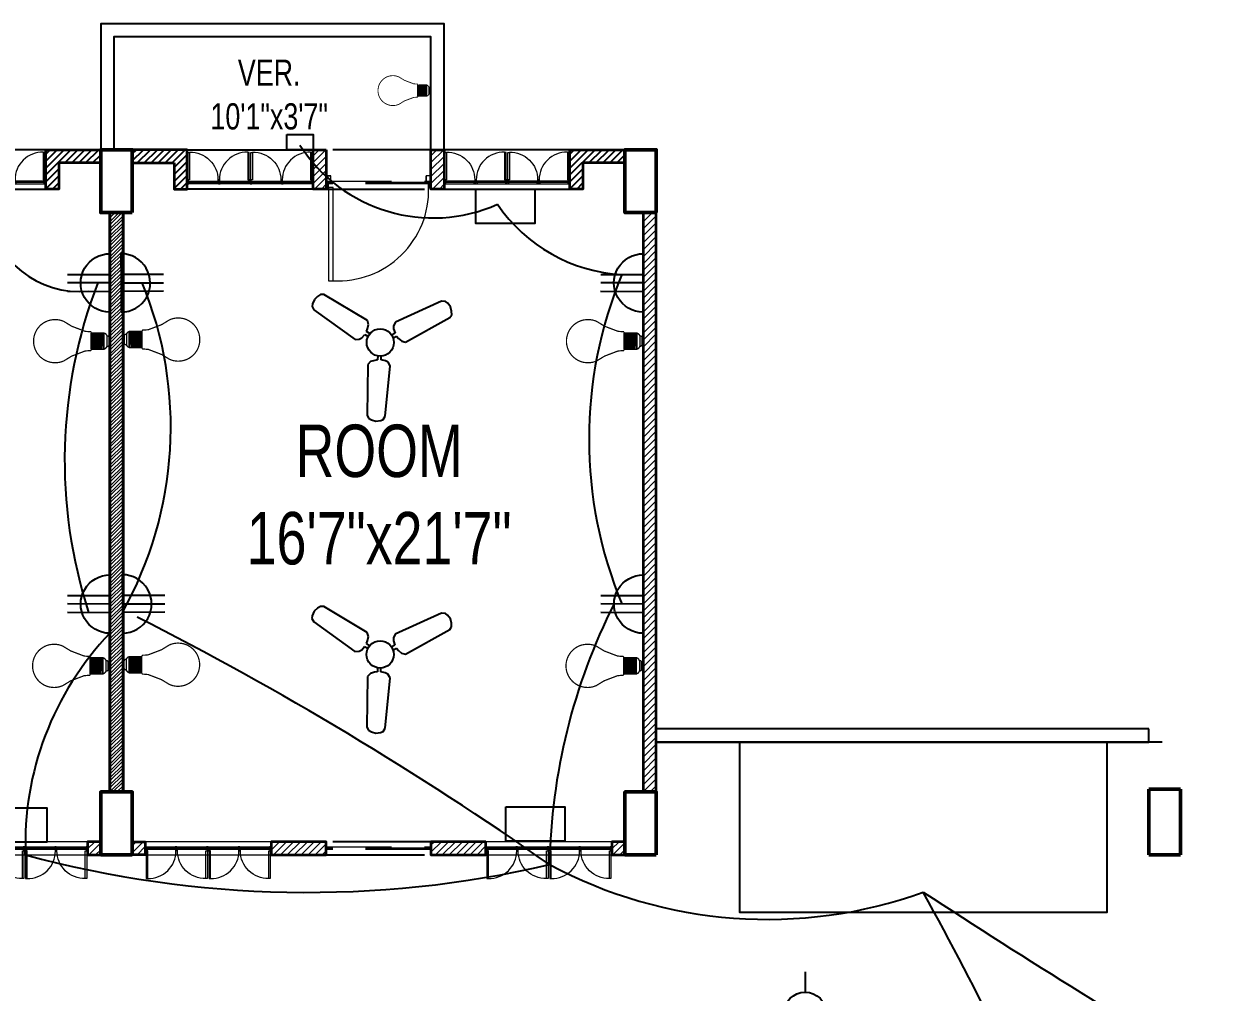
# Model space of a CAD drawing. Extents: x 288 to 4186, y -162 to 1891.
# Drawn here: x 2396.8 to 2852.1, y 494.4 to 863.8 of the extents above; entities that cross this region are included whole.
import ezdxf

# ---------------------------------------------------------------- set-up
doc = ezdxf.new("R2010")
doc.units = 0
doc.header["$LTSCALE"] = 10
doc.linetypes.add('DASHED2', pattern=[0.375, 0.25, -0.125])
for name, color, linetype, lineweight in [('A-TEXT', 7, 'Continuous', 5), ('ar-DOOR-WOOD', 44, 'Continuous', 0), ('column', 1, 'Continuous', 50), ('Main Wall', 250, 'Continuous', 13), ('WALL_SEC_', 170, 'Continuous', 25)]:
    doc.layers.add(name, color=color, linetype=linetype, lineweight=lineweight)
doc.layers.add('conduit', color=160, linetype='Continuous')
doc.layers.add('e conduit sdb to swicth', color=160, linetype='Continuous')
doc.layers.add('hatch brick', color=32, linetype='Continuous', lineweight=0, transparency=0.4)
doc.styles.add('SIMPLE', font='romantic.ttf')
pattern_1 = [(45, (0, 0), (-1.3258252147, 1.3258252147), [])]
pattern_2 = [(45, (-1495863.8946, -132418.2005), (-1.3258252147, 1.3258252147), [])]

# ---------------------------------------------------------------- blocks, each defined once
blk = doc.blocks.new('DOOR_45')
at = {"layer": 'ar-DOOR-WOOD'}
for p, q in [((-11008.75, 15426.44), (-11008.75, 15424.44)), ((-10968.75, 15426.44), (-11008.75, 15426.44)), ((-11008.75, 15424.44), (-10968.75, 15424.44)), ((-10968.75, 15427.44), (-10963.75, 15427.44)), ((-10968.75, 15427.44), (-10968.75, 15426.44)), ((-10968.75, 15424.44), (-10968.75, 15426.44)), ((-10968.75, 15426.44), (-10966.75, 15426.44)), ((-10966.75, 15426.44), (-10966.75, 15425.44)), ((-10966.75, 15425.44), (-10963.75, 15425.44)), ((-10963.75, 15427.44), (-10963.75, 15425.44)), ((-10968.75, 15382.44), (-10968.75, 15383.44)), ((-10968.75, 15383.44), (-10966.75, 15383.44)), ((-10966.75, 15384.44), (-10963.75, 15384.44)), ((-10966.75, 15383.44), (-10966.75, 15384.44)), ((-10963.75, 15382.44), (-10963.75, 15384.44)), ((-10968.75, 15382.44), (-10963.75, 15382.44))]:
    blk.add_line(p, q, dxfattribs=at)
for points in [[(-10968.75, 15426.44), (-11008.75, 15426.44), (-11008.75, 15424.44), (-10968.75, 15424.44)], [(-10963.75, 15427.44), (-10968.75, 15427.44), (-10968.75, 15426.44), (-10966.75, 15426.44), (-10966.75, 15425.44), (-10963.75, 15425.44)], [(-10968.75, 15383.44), (-10968.75, 15382.44), (-10963.75, 15382.44), (-10963.75, 15384.44), (-10966.75, 15384.44), (-10966.75, 15383.44)]]:
    blk.add_lwpolyline(points, close=True, dxfattribs=at)
blk.add_arc((-10969.89, 15422.35), 38.92, 176.9083, 271.677, dxfattribs=at)
blk = doc.blocks.new('DOOR_40')
at = {"layer": 'ar-DOOR-WOOD'}
for p, q in [((-11029.1, 15421.4), (-11064.1, 15421.4)), ((-11064.1, 15421.4), (-11064.1, 15419.4)), ((-11029.1, 15422.4), (-11024.1, 15422.4)), ((-11029.1, 15422.4), (-11029.1, 15421.4)), ((-11029.1, 15419.4), (-11029.1, 15421.4)), ((-11029.1, 15421.4), (-11027.1, 15421.4)), ((-11027.1, 15421.4), (-11027.1, 15420.4)), ((-11024.1, 15422.4), (-11024.1, 15420.4)), ((-11064.1, 15419.4), (-11029.1, 15419.4)), ((-11027.1, 15420.4), (-11024.1, 15420.4)), ((-11029.1, 15383.4), (-11027.1, 15383.4)), ((-11029.1, 15382.4), (-11029.1, 15383.4)), ((-11029.1, 15382.4), (-11024.1, 15382.4)), ((-11027.1, 15383.4), (-11027.1, 15384.4)), ((-11027.1, 15384.4), (-11024.1, 15384.4)), ((-11024.1, 15382.4), (-11024.1, 15384.4))]:
    blk.add_line(p, q, dxfattribs=at)
blk.add_arc((-11029.4, 15418.2), 34.8, 178.03, 270.3561, dxfattribs=at)
blk = doc.blocks.new('room 1')
h = blk.add_hatch()
h.set_pattern_fill('ANSI31', color=256, scale=15)
h.set_pattern_definition(pattern_1)
h.paths.add_polyline_path([(1498318.01, 133229.01), (1498318.01, 133219.01), (1498323.01, 133219.01), (1498323.01, 133234.01), (1498302.01, 133234.01), (1498302.01, 133229.01), (1498302.01, 133229.01)])
h = blk.add_hatch()
h.set_pattern_fill('ANSI31', color=256, scale=15)
h.set_pattern_definition(pattern_1)
h.paths.add_polyline_path([(1498474.01, 133229.01), (1498474.01, 133219.01), (1498469.01, 133219.01), (1498469.01, 133234.01), (1498490.01, 133234.01), (1498490.01, 133229.01), (1498490.01, 133229.01)])
at = {"layer": 'hatch brick'}
h = blk.add_hatch(dxfattribs=at)
h.set_pattern_fill('ANSI31', color=256, scale=15)
h.set_pattern_definition([(45, (69, 2), (-1.3258252147, 1.3258252147), [])])
h.paths.add_polyline_path([(1498376.01, 133234.01), (1498376.01, 133219.01), (1498376.01, 133219.01), (1498371.01, 133219.01), (1498371.01, 133234.01)])
h = blk.add_hatch(dxfattribs=at)
h.set_pattern_fill('ANSI31', color=256, scale=15)
h.set_pattern_definition([(45, (114, 2), (-1.3258252147, 1.3258252147), [])])
h.paths.add_polyline_path([(1498421.01, 133234.01), (1498421.01, 133219.01), (1498421.01, 133219.01), (1498416.01, 133219.01), (1498416.01, 133234.01)])
h = blk.add_hatch(dxfattribs=at)
h.set_pattern_fill('ANSI31', color=256, scale=15)
h.set_pattern_definition(pattern_1)
h.paths.add_polyline_path([(1498298.51, 132989.01), (1498293.51, 132989.01), (1498293.51, 133210.01), (1498298.51, 133210.01)])
h = blk.add_hatch(dxfattribs=at)
h.set_pattern_fill('ANSI31', color=256, scale=15)
h.set_pattern_definition(pattern_1)
h.paths.add_polyline_path([(1498493.51, 132989.01), (1498498.51, 132989.01), (1498498.51, 133210.01), (1498493.51, 133210.01)])
h = blk.add_hatch(dxfattribs=at)
h.set_pattern_fill('ANSI31', color=256, scale=15)
h.set_pattern_definition([(45, (-14.5, 0), (-1.3258252147, 1.3258252147), [])])
h.paths.add_polyline_path([(1498302.01, 132970.01), (1498307.01, 132970.01), (1498307.01, 132965.01), (1498302.01, 132965.01)])
h = blk.add_hatch(dxfattribs=at)
h.set_pattern_fill('ANSI31', color=256, scale=15)
h.set_pattern_definition([(45, (-5, -252), (-1.3258252147, 1.3258252147), [])])
h.paths.add_polyline_path([(1498376.01, 132970.01), (1498355.01, 132970.01), (1498355.01, 132965.01), (1498376.01, 132965.01)])
h = blk.add_hatch(dxfattribs=at)
h.set_pattern_fill('ANSI31', color=256, scale=15)
h.set_pattern_definition([(45, (1.2113, 4e-09), (-1.3258252147, 1.3258252147), [])])
h.paths.add_polyline_path([(1498437.01, 132970.01), (1498416.01, 132970.01), (1498416.01, 132965.01), (1498437.01, 132965.01)])
h = blk.add_hatch(dxfattribs=at)
h.set_pattern_fill('ANSI31', color=256, scale=15)
h.set_pattern_definition(pattern_1)
h.paths.add_polyline_path([(1498490.01, 132970.01), (1498485.01, 132970.01), (1498485.01, 132965.01), (1498490.01, 132965.01)])
for points in [[(1498323.01, 133234.01), (1498371.01, 133234.01), (1498371.01, 133219.01), (1498323.01, 133219.01)], [(1498469.01, 133234.01), (1498421.01, 133234.01), (1498421.01, 133219.01), (1498469.01, 133219.01)]]:
    blk.add_lwpolyline(points, close=True)
at = {"linetype": 'DASHED2', "ltscale": 15}
for points in [[(1498376.01, 133219.01), (1498416.01, 133219.01), (1498416.01, 133234.01), (1498376.01, 133234.01)], [(1498376.01, 132965.01), (1498416.01, 132965.01), (1498416.01, 132970.01), (1498376.01, 132970.01)]]:
    blk.add_lwpolyline(points, close=True, dxfattribs=at)
at = {"layer": 'Main Wall', "color": 1, "lineweight": 50}
for points in [[(1498302.01, 133210.01), (1498290.01, 133210.01), (1498290.01, 133234.01), (1498302.01, 133234.01), (1498302.01, 133210.01)], [(1498502.01, 133210.01), (1498490.01, 133210.01), (1498490.01, 133234.01), (1498502.01, 133234.01), (1498502.01, 133210.01)], [(1498302.01, 132965.01), (1498290.01, 132965.01), (1498290.01, 132989.01), (1498302.01, 132989.01), (1498302.01, 132965.01)], [(1498502.01, 132965.01), (1498490.01, 132965.01), (1498490.01, 132989.01), (1498502.01, 132989.01), (1498502.01, 132965.01)]]:
    blk.add_lwpolyline(points, dxfattribs=at)
at = {"layer": 'Main Wall', "lineweight": 35}
for points in [[(1498318.01, 133229.01), (1498318.01, 133219.01), (1498323.01, 133219.01), (1498323.01, 133234.01), (1498302.01, 133234.01), (1498302.01, 133229.01), (1498302.01, 133229.01), (1498302.01, 133229.01), (1498318.01, 133229.01)], [(1498474.01, 133229.01), (1498474.01, 133219.01), (1498469.01, 133219.01), (1498469.01, 133234.01), (1498490.01, 133234.01), (1498490.01, 133229.01), (1498490.01, 133229.01), (1498490.01, 133229.01), (1498474.01, 133229.01)], [(1498376.01, 132970.01), (1498376.01, 132970.01), (1498355.01, 132970.01), (1498355.01, 132965.01), (1498376.01, 132965.01), (1498376.01, 132970.01)]]:
    blk.add_lwpolyline(points, dxfattribs=at)
for points in [[(1498376.01, 133234.01), (1498376.01, 133219.01), (1498376.01, 133219.01), (1498376.01, 133219.01), (1498371.01, 133219.01), (1498371.01, 133234.01)], [(1498421.01, 133234.01), (1498421.01, 133219.01), (1498421.01, 133219.01), (1498421.01, 133219.01), (1498416.01, 133219.01), (1498416.01, 133234.01)], [(1498298.51, 132989.01), (1498293.51, 132989.01), (1498293.51, 133210.01), (1498298.51, 133210.01)], [(1498493.51, 132989.01), (1498498.51, 132989.01), (1498498.51, 133210.01), (1498493.51, 133210.01)], [(1498302.01, 132970.01), (1498307.01, 132970.01), (1498307.01, 132965.01), (1498302.01, 132965.01)], [(1498437.01, 132970.01), (1498416.01, 132970.01), (1498416.01, 132965.01), (1498437.01, 132965.01)], [(1498490.01, 132970.01), (1498485.01, 132970.01), (1498485.01, 132965.01), (1498490.01, 132965.01)]]:
    blk.add_lwpolyline(points, close=True, dxfattribs=at)
at = {"layer": 'Main Wall', "color": 150}
for points in [[(1498371.01, 133221.01), (1498323.61, 133221.01), (1498323.61, 133222.01), (1498371.01, 133222.01)], [(1498371.01, 133221.01), (1498323.61, 133221.01), (1498323.61, 133221.51), (1498371.01, 133221.51)], [(1498421.01, 133221.01), (1498468.41, 133221.01), (1498468.41, 133222.01), (1498421.01, 133222.01)], [(1498421.01, 133221.01), (1498468.41, 133221.01), (1498468.41, 133221.51), (1498421.01, 133221.51)], [(1498307.01, 132968.01), (1498354.41, 132968.01), (1498354.41, 132967.01), (1498307.01, 132967.01)], [(1498307.01, 132968.01), (1498354.41, 132968.01), (1498354.41, 132967.51), (1498307.01, 132967.51)], [(1498437.61, 132968.01), (1498484.41, 132968.01), (1498484.41, 132967.01), (1498437.61, 132967.01)], [(1498437.61, 132968.01), (1498484.41, 132968.01), (1498484.41, 132967.51), (1498437.61, 132967.51)]]:
    blk.add_lwpolyline(points, close=True, dxfattribs=at)
at = {"layer": 'Main Wall', "color": 150, "linetype": 'DASHED2', "ltscale": 10}
for points in [[(1498376.01, 133222.01), (1498416.01, 133222.01), (1498416.01, 133221.01), (1498376.01, 133221.01)], [(1498376.01, 133222.01), (1498416.01, 133222.01), (1498416.01, 133221.51), (1498376.01, 133221.51)], [(1498376.01, 132968.01), (1498416.01, 132968.01), (1498416.01, 132967.01), (1498376.01, 132967.01)], [(1498376.01, 132968.01), (1498416.01, 132968.01), (1498416.01, 132967.51), (1498376.01, 132967.51)]]:
    blk.add_lwpolyline(points, close=True, dxfattribs=at)
at = {"layer": 'Main Wall'}
for points in [[(1498307.01, 132965.01), (1498355.01, 132965.01), (1498355.01, 132970.01), (1498307.01, 132970.01)], [(1498437.01, 132965.01), (1498485.01, 132965.01), (1498485.01, 132970.01), (1498437.01, 132970.01)]]:
    blk.add_lwpolyline(points, close=True, dxfattribs=at)
at = {"layer": 'Main Wall', "extrusion": (0, 0, -1)}
for name, p, xscale, yscale, zscale, rotation in [('DOOR_40', (-1502949.75, 129913.77), 0.2999999999999545, 0.2999999999999545, -0.2999999999999545, 270), ('DOOR_40', (-1502973.75, 129913.77), 0.2999999999999545, 0.2999999999999545, -0.2999999999999545, 270), ('DOOR_40', (-1493818.28, 129913.77), -0.2999999999999545, 0.2999999999999545, -0.2999999999999545, 90), ('DOOR_40', (-1493842.28, 129913.77), -0.2999999999999545, 0.2999999999999545, -0.2999999999999545, 90), ('DOOR_45', (-1512089.3, 142969.57), -0.8888888888889142, 0.8888888888889142, -0.8888888888889142, 270), ('DOOR_45', (-1512089.3, 123219.46), 0.8888888888889142, 0.8888888888889142, -0.8888888888889142, 270), ('DOOR_40', (-1493704.28, 136275.25), 0.2999999999999545, 0.2999999999999545, -0.2999999999999545, 90), ('DOOR_40', (-1493728.28, 136275.25), 0.2999999999999545, 0.2999999999999545, -0.2999999999999545, 90), ('DOOR_40', (-1493834.28, 136275.25), 0.2999999999999545, 0.2999999999999545, -0.2999999999999545, 90), ('DOOR_40', (-1493858.28, 136275.25), 0.2999999999999545, 0.2999999999999545, -0.2999999999999545, 90)]:
    blk.add_blockref(name, p, dxfattribs=dict(at, xscale=xscale, yscale=yscale, zscale=zscale, rotation=rotation))
at = {"layer": 'Main Wall'}
for p, xscale, yscale, zscale, rotation in [((1493720.28, 129913.77), 0.2999999999999545, 0.2999999999999545, 0.2999999999999545, 270), ((1493744.28, 129913.77), 0.2999999999999545, 0.2999999999999545, 0.2999999999999545, 270), ((1503047.75, 129913.77), -0.2999999999999545, 0.2999999999999545, 0.2999999999999546, 90), ((1503071.75, 129913.77), -0.2999999999999545, 0.2999999999999545, 0.2999999999999546, 90), ((1502933.75, 136275.25), 0.2999999999999546, 0.2999999999999546, 0.2999999999999546, 90), ((1502957.75, 136275.25), 0.2999999999999546, 0.2999999999999546, 0.2999999999999546, 90), ((1503063.75, 136275.25), 0.2999999999999546, 0.2999999999999546, 0.2999999999999546, 90), ((1503087.75, 136275.25), 0.2999999999999546, 0.2999999999999546, 0.2999999999999546, 90)]:
    blk.add_blockref('DOOR_40', p, dxfattribs=dict(at, xscale=xscale, yscale=yscale, zscale=zscale, rotation=rotation))
blk = doc.blocks.new('LED')
for p, q in [((-11.6, -7.7), (11.7, -7.7)), ((-11.6, -11), (11.7, -9.6)), ((-11.6, -13.3), (11.7, -11.8)), ((-11.5, -15.5), (11.8, -14.1)), ((-11.3, -17.8), (11.9, -16.3)), ((-12.1, -25.6), (11.9, -25.6)), ((-11.2, -20), (12.1, -18.6)), ((-11.2, -22.2), (12.1, -20.8)), ((-11.2, -24.5), (12.1, -23.1))]:
    blk.add_line(p, q)
at = {"lineweight": 9}
blk.add_line((7.8, -3.1), (-7.8, -3.1), dxfattribs=at)
for points, const_width in [([(5.3, 0), (5.4, 0), (5.7, 0), (6.1, -0.1), (6.6, -0.3), (7, -0.6), (7.2, -0.9), (7.4, -1.2), (7.5, -1.5), (7.7, -2), (7.7, -2.5), (7.8, -3.1), (7.7, -2.5), (7.7, -2), (7.5, -1.5), (7.4, -1.2), (7.2, -0.9), (7, -0.6), (6.6, -0.3), (6.1, -0.1), (5.7, 0), (5.4, 0), (5.3, 0), (-5.3, 0), (-5.4, 0), (-5.5, 0), (-5.8, 0), (-6.1, -0.1), (-6.4, -0.2), (-6.7, -0.5), (-7, -0.7), (-7.3, -1.1), (-7.6, -1.7), (-7.7, -2.3), (-7.8, -3.1), (-7.8, -3.1), (-7.9, -3.2), (-8.1, -3.2), (-8.3, -3.3), (-8.9, -3.6), (-9.6, -4.1), (-10.3, -4.7), (-11, -5.4), (-11.2, -5.9), (-11.4, -6.4), (-11.6, -7), (-11.6, -7.7), (-12.2, -7.7), (-12.1, -26)], 2), ([(-5.3, 0), (-5.4, 0), (-5.5, 0), (-5.8, 0), (-6.1, -0.1), (-6.4, -0.2), (-6.7, -0.5), (-7, -0.7), (-7.3, -1.1), (-7.6, -1.7), (-7.7, -2.3), (-7.8, -3.1)], 1), ([(11.9, -26.1), (11.9, -7.7), (11.7, -7.7), (11.6, -7), (11.4, -6.4), (11.2, -5.9), (11, -5.4), (10.3, -4.7), (9.6, -4.1), (8.9, -3.6), (8.3, -3.3), (7.9, -3.2), (7.8, -3.1), (7.8, -3.1)], 2), ([(-0.1, -111.1), (-0.2, -111.1), (-1, -111.1), (-1.8, -111.1), (-2.6, -111.1), (-3.4, -111), (-4.2, -110.9), (-5, -110.8), (-5.8, -110.6), (-6.6, -110.5), (-7.4, -110.3), (-8.1, -110.1), (-8.9, -109.9), (-9.6, -109.7), (-10.4, -109.5), (-11.1, -109.2), (-11.8, -108.9), (-12.5, -108.7), (-13.2, -108.3), (-13.9, -108), (-14.6, -107.7), (-15.3, -107.3), (-16, -106.9), (-16.6, -106.6), (-17.3, -106.2), (-17.9, -105.7), (-18.5, -105.3), (-19.2, -104.8), (-19.8, -104.4), (-20.4, -103.9), (-20.9, -103.4), (-21.5, -102.9), (-22.1, -102.4), (-22.6, -101.9), (-23.1, -101.3), (-23.7, -100.8), (-24.2, -100.2), (-24.6, -99.6), (-25.1, -99), (-25.6, -98.4), (-26, -97.8), (-26.5, -97.2), (-26.9, -96.5), (-27.3, -95.9), (-27.7, -95.2), (-28.1, -94.6), (-28.4, -93.9), (-28.8, -93.2), (-29.1, -92.5), (-29.4, -91.8), (-29.7, -91.1), (-30, -90.4), (-30.2, -89.6), (-30.5, -88.9), (-30.7, -88.1), (-30.9, -87.4), (-31.1, -86.6), (-31.2, -85.9), (-31.4, -85.1), (-31.5, -84.3), (-31.6, -83.5), (-31.7, -82.7), (-31.8, -81.9), (-31.8, -81.1), (-31.9, -80.3), (-31.9, -79.5), (-31.9, -78.2), (-31.8, -77), (-31.7, -75.8), (-31.5, -74.6), (-31.3, -73.4), (-31.1, -72.2), (-30.8, -71.1), (-30.4, -69.9), (-30, -68.8), (-29.6, -67.7), (-29.2, -66.6), (-22.1, -55), (-14.6, -35.3), (-14.1, -29.7), (-14.1, -27.1), (-12.1, -25.6)], 1.8), ([(-0.1, -111.1), (0, -111.1), (0.8, -111.1), (1.6, -111.1), (2.5, -111.1), (3.3, -111), (4, -110.9), (4.8, -110.8), (5.6, -110.6), (6.4, -110.5), (7.2, -110.3), (7.9, -110.1), (8.7, -109.9), (9.4, -109.7), (10.2, -109.5), (10.9, -109.2), (11.6, -108.9), (12.3, -108.7), (13, -108.3), (13.7, -108), (14.4, -107.7), (15.1, -107.3), (15.8, -106.9), (16.4, -106.6), (17.1, -106.2), (17.7, -105.7), (18.3, -105.3), (19, -104.8), (19.6, -104.4), (20.2, -103.9), (20.7, -103.4), (21.3, -102.9), (21.9, -102.4), (22.4, -101.9), (22.9, -101.3), (23.5, -100.8), (24, -100.2), (24.5, -99.6), (24.9, -99), (25.4, -98.4), (25.8, -97.8), (26.3, -97.2), (26.7, -96.5), (27.1, -95.9), (27.5, -95.2), (27.9, -94.6), (28.2, -93.9), (28.6, -93.2), (28.9, -92.5), (29.2, -91.8), (29.5, -91.1), (29.8, -90.4), (30, -89.6), (30.3, -88.9), (30.5, -88.1), (30.7, -87.4), (30.9, -86.6), (31, -85.9), (31.2, -85.1), (31.3, -84.3), (31.4, -83.5), (31.5, -82.7), (31.6, -81.9), (31.6, -81.1), (31.7, -80.3), (31.7, -79.5), (31.7, -78.2), (31.6, -77), (31.5, -75.8), (31.3, -74.6), (31.1, -73.4), (30.9, -72.2), (30.6, -71.1), (30.2, -69.9), (29.9, -68.8), (29.4, -67.7), (29, -66.6), (21.9, -55), (14.4, -35.3), (13.9, -29.7), (13.9, -27.1), (11.9, -25.6)], 1.8)]:
    blk.add_lwpolyline(points, dxfattribs=dict(const_width=const_width))
at = {"color": 7, "lineweight": 20}
blk.add_open_spline([(-9.8, -25.6), (-9.8, -25.6), (9.4, -25.6), (9.4, -25.6)], degree=3, dxfattribs=at)
blk = doc.blocks.new('6')
at = {"color": 7}
for p, q in [((3268.2, -2243.2), (3260.1, -2275.1)), ((3260.1, -2275.1), (3351.4, -2686.9)), ((3285.1, -2227.8), (3268.2, -2243.2)), ((3322, -2211.4), (3285.1, -2227.8)), ((3358.8, -2210.9), (3322, -2211.4)), ((3387.4, -2214.9), (3358.8, -2210.9)), ((3407.5, -2235.6), (3387.4, -2214.9)), ((3532.6, -2638.3), (3407.5, -2235.6)), ((3489.2, -2689.8), (3518.4, -2668.9)), ((3518.4, -2668.9), (3532.6, -2638.3)), ((3351.4, -2686.9), (3378.5, -2709.3)), ((3378.5, -2709.3), (3403, -2714.4)), ((3403, -2714.4), (3440.1, -2709.5)), ((3440.1, -2709.5), (3449.6, -2742.4)), ((3467.6, -2701.4), (3489.2, -2689.8)), ((3476.7, -2735.2), (3467.6, -2701.4)), ((3634.6, -2869.5), (3601.3, -2861.3)), ((3649, -2834.9), (3634.6, -2869.5)), ((3665.6, -2816.2), (3649, -2834.9)), ((3698.5, -2804), (3665.6, -2816.2)), ((4100.8, -2930.8), (3698.5, -2804)), ((3290.9, -2913.4), (3004.7, -3223.2)), ((3324.5, -2910.5), (3290.9, -2913.4)), ((3357.2, -2925.3), (3324.5, -2910.5)), ((3378, -2938.2), (3357.2, -2925.3)), ((3402.8, -2913.4), (3378, -2938.2)), ((3398.8, -2958), (3422.6, -2933.2)), ((3421.6, -2987.7), (3398.8, -2958)), ((3594.1, -2888.3), (3627.9, -2897.4)), ((3627.9, -2897.4), (3627.1, -2921.8)), ((3627.1, -2921.8), (3630.6, -2957.5)), ((3630.6, -2957.5), (3650, -2985.2)), ((4124.4, -2953.8), (4100.8, -2930.8)), ((4129.3, -2976.1), (4124.4, -2953.8)), ((4125, -3016.3), (4129.3, -2976.1)), ((3112.6, -3331), (3423.5, -3046)), ((3429.5, -3011.4), (3421.6, -2987.7)), ((3423.5, -3046), (3429.5, -3011.4)), ((3650, -2985.2), (4061.4, -3078.2)), ((4061.4, -3078.2), (4089.3, -3071.2)), ((4089.3, -3071.2), (4107, -3048.4)), ((4107, -3048.4), (4125, -3016.3)), ((3004.7, -3223.2), (2996.8, -3250.9)), ((2996.8, -3250.9), (3007.7, -3277.6)), ((3007.7, -3277.6), (3026.5, -3309.3)), ((3026.5, -3309.3), (3059.1, -3333)), ((3059.1, -3333), (3080.9, -3339.9)), ((3080.9, -3339.9), (3112.6, -3331))]:
    blk.add_line(p, q, dxfattribs=at)
blk.add_circle((3491.2, -2845.6), 113.2, dxfattribs=at)
blk = doc.blocks.new('3 pin')
at = {"layer": 'WALL_SEC_', "color": 3, "lineweight": 25}
for p, q in [((10035.5, 6358.5), (10035.5, 6351.5)), ((10045.69, 6353.52), (10035.5, 6353.52)), ((10035.5, 6351.5), (10035.5, 6344.5)), ((10035.5, 6351.5), (10045.69, 6351.5)), ((10045.69, 6349.48), (10035.5, 6349.48))]:
    blk.add_line(p, q, dxfattribs=at)
blk.add_arc((10035.5, 6351.5), 7, 270, 90, dxfattribs=at)

msp = doc.modelspace()

# ---------------------------------------------------------------- hatches: boundary and pattern name
h = msp.add_hatch()
h.set_pattern_fill('ANSI31', color=256, scale=15)
h.set_pattern_definition(pattern_2)
h.paths.add_polyline_path([(2454.119, 810.813), (2454.119, 800.813), (2459.119, 800.813), (2459.119, 815.813), (2438.119, 815.813), (2438.119, 810.813), (2438.119, 810.813)])
h = msp.add_hatch()
h.set_pattern_fill('ANSI31', color=256, scale=15)
h.set_pattern_definition(pattern_2)
h.paths.add_polyline_path([(2610.119, 810.813), (2610.119, 800.813), (2605.119, 800.813), (2605.119, 815.813), (2626.119, 815.813), (2626.119, 810.813), (2626.119, 810.813)])
at = {"layer": 'hatch brick'}
h = msp.add_hatch(dxfattribs=at)
h.set_pattern_fill('ANSI31', color=256, scale=15)
h.set_pattern_definition([(45, (-1495794.8946, -132416.2005), (-1.3258252147, 1.3258252147), [])])
h.paths.add_polyline_path([(2512.119, 815.813), (2512.119, 800.813), (2512.119, 800.813), (2507.119, 800.813), (2507.119, 815.813)])
h = msp.add_hatch(dxfattribs=at)
h.set_pattern_fill('ANSI31', color=256, scale=15)
h.set_pattern_definition([(45, (-1495749.8946, -132416.2005), (-1.3258252147, 1.3258252147), [])])
h.paths.add_polyline_path([(2557.119, 815.813), (2557.119, 800.813), (2557.119, 800.813), (2552.119, 800.813), (2552.119, 815.813)])
h = msp.add_hatch(dxfattribs=at)
h.set_pattern_fill('ANSI31', color=256, scale=15)
h.set_pattern_definition(pattern_2)
h.paths.add_polyline_path([(2434.619, 570.813), (2429.619, 570.813), (2429.619, 791.813), (2434.619, 791.813)])
h = msp.add_hatch(dxfattribs=at)
h.set_pattern_fill('ANSI31', color=256, scale=15)
h.set_pattern_definition([(45, (-1495860.3946, -132418.2005), (-1.3258252147, 1.3258252147), [])])
h.paths.add_polyline_path([(2633.119, 570.813), (2638.119, 570.813), (2638.119, 791.813), (2633.119, 791.813)])
h = msp.add_hatch(dxfattribs=at)
h.set_pattern_fill('ANSI31', color=256, scale=15)
h.set_pattern_definition([(45, (-1495878.3946, -132418.2005), (-1.3258252147, 1.3258252147), [])])
h.paths.add_polyline_path([(2438.119, 551.813), (2443.119, 551.813), (2443.119, 546.813), (2438.119, 546.813)])
h = msp.add_hatch(dxfattribs=at)
h.set_pattern_fill('ANSI31', color=256, scale=15)
h.set_pattern_definition([(45, (-1495868.8946, -132670.2005), (-1.3258252147, 1.3258252147), [])])
h.paths.add_polyline_path([(2512.119, 551.813), (2491.119, 551.813), (2491.119, 546.813), (2512.119, 546.813)])
h = msp.add_hatch(dxfattribs=at)
h.set_pattern_fill('ANSI31', color=256, scale=15)
h.set_pattern_definition([(45, (-1495862.6833, -132418.2005), (-1.3258252147, 1.3258252147), [])])
h.paths.add_polyline_path([(2573.119, 551.813), (2552.119, 551.813), (2552.119, 546.813), (2573.119, 546.813)])
h = msp.add_hatch(dxfattribs=at)
h.set_pattern_fill('ANSI31', color=256, scale=15)
h.set_pattern_definition(pattern_2)
h.paths.add_polyline_path([(2626.119, 551.813), (2621.119, 551.813), (2621.119, 546.813), (2626.119, 546.813)])

# ---------------------------------------------------------------- linework, layer by layer
for p, q in [((2826.119, 594.813), (2638.119, 594.813)), ((2831.119, 589.813), (2638.119, 589.813))]:
    msp.add_line(p, q)
at = {"color": 30, "true_color": 0xf8991e}
msp.add_line((2694.899, 502.1), (2694.899, 494.412), dxfattribs=at)
for points in [[(2557.119, 815.813), (2557.119, 863.813), (2426.119, 863.813), (2426.119, 815.813)], [(2552.119, 815.813), (2552.119, 858.813), (2431.119, 858.813), (2431.119, 815.813)]]:
    msp.add_lwpolyline(points)
at = {"color": 116, "true_color": 0x136734}
for points in [[(2497.16, 821.558), (2507.119, 821.558), (2507.119, 815.813), (2497.16, 815.813)], [(2569.229, 800.786), (2591.736, 800.786), (2591.736, 787.703), (2569.229, 787.703)], [(2382.991, 564.769), (2405.498, 564.769), (2405.498, 551.685), (2382.991, 551.685)], [(2580.69, 565.045), (2603.197, 565.045), (2603.197, 551.962), (2580.69, 551.962)]]:
    msp.add_lwpolyline(points, close=True, dxfattribs=at)
for points in [[(2459.119, 815.813), (2507.119, 815.813), (2507.119, 800.813), (2459.119, 800.813)], [(2605.119, 815.813), (2557.119, 815.813), (2557.119, 800.813), (2605.119, 800.813)], [(2826.119, 594.813), (2638.119, 594.813), (2638.119, 589.813), (2826.119, 589.813)]]:
    msp.add_lwpolyline(points, close=True)
at = {"linetype": 'DASHED2', "ltscale": 15}
for points in [[(2512.119, 800.813), (2552.119, 800.813), (2552.119, 815.813), (2512.119, 815.813)], [(2512.119, 546.813), (2552.119, 546.813), (2552.119, 551.813), (2512.119, 551.813)]]:
    msp.add_lwpolyline(points, close=True, dxfattribs=at)
at = {"color": 30, "true_color": 0xf8991e}
msp.add_circle((2694.899, 486.379), 8.034, dxfattribs=at)
at = {"layer": 'column', "ltscale": 2000}
for p, q in [((2826.119, 571.813), (2838.119, 571.813)), ((2826.119, 571.813), (2826.119, 546.813)), ((2826.119, 571.813), (2838.119, 571.813)), ((2826.119, 571.813), (2826.119, 546.813)), ((2838.119, 571.813), (2838.119, 546.813)), ((2838.119, 571.813), (2838.119, 546.813)), ((2838.119, 546.813), (2826.119, 546.813)), ((2838.119, 546.813), (2826.119, 546.813))]:
    msp.add_line(p, q, dxfattribs=at)
at = {"layer": 'conduit'}
for centre, radius, start, end in [((2552.931, 850.166), 60.389, 212.74617, 294.00627), ((2418.387, 797.944), 36.298, 188.62525, 274.89877), ((2628.22, 829.404), 61.287, 214.14937, 266.99674), ((2600.032, 697.208), 187.694, 158.83434, 197.97372), ((2308.281, 709.978), 144.564, 330.72327, 22.367), ((2775.782, 705.35), 163.348, 157.37099, 202.62901), ((2825.72, 539.44), 228.33, 153.16567, 179.09085), ((1844.25, -533.98), 1314.261, 55.035177, 63.044643), ((2513.38, 551.043), 116.039, 136.22637, 182.08918), ((2504.866, 942.148), 409.677, 254.79495, 283.05671), ((2680.6, 698.297), 176.116, 241.81556, 289.71092), ((1620.607, -88.107), 1279.919, 23.146109, 29.004602), ((4557.188, 3323.438), 3330.391, 236.931732, 241.831057)]:
    msp.add_arc(centre, radius, start, end, dxfattribs=at)
at = {"layer": 'e conduit sdb to swicth', "color": 6}
msp.add_lwpolyline([(2670, 589.813), (2810, 589.813), (2810, 524.813), (2670, 524.813)], close=True, dxfattribs=at)
at = {"layer": 'Main Wall', "color": 1, "lineweight": 50}
for points in [[(2438.119, 791.813), (2426.119, 791.813), (2426.119, 815.813), (2438.119, 815.813), (2438.119, 791.813)], [(2638.119, 791.813), (2626.119, 791.813), (2626.119, 815.813), (2638.119, 815.813), (2638.119, 791.813)], [(2438.119, 546.813), (2426.119, 546.813), (2426.119, 570.813), (2438.119, 570.813), (2438.119, 546.813)], [(2638.119, 546.813), (2626.119, 546.813), (2626.119, 570.813), (2638.119, 570.813), (2638.119, 546.813)]]:
    msp.add_lwpolyline(points, dxfattribs=at)
at = {"layer": 'Main Wall', "lineweight": 35}
for points in [[(2454.119, 810.813), (2454.119, 800.813), (2459.119, 800.813), (2459.119, 815.813), (2438.119, 815.813), (2438.119, 810.813), (2438.119, 810.813), (2438.119, 810.813), (2454.119, 810.813)], [(2610.119, 810.813), (2610.119, 800.813), (2605.119, 800.813), (2605.119, 815.813), (2626.119, 815.813), (2626.119, 810.813), (2626.119, 810.813), (2626.119, 810.813), (2610.119, 810.813)], [(2512.119, 551.813), (2512.119, 551.813), (2491.119, 551.813), (2491.119, 546.813), (2512.119, 546.813), (2512.119, 551.813)]]:
    msp.add_lwpolyline(points, dxfattribs=at)
for points in [[(2512.119, 815.813), (2512.119, 800.813), (2512.119, 800.813), (2512.119, 800.813), (2507.119, 800.813), (2507.119, 815.813)], [(2557.119, 815.813), (2557.119, 800.813), (2557.119, 800.813), (2557.119, 800.813), (2552.119, 800.813), (2552.119, 815.813)], [(2434.619, 570.813), (2429.619, 570.813), (2429.619, 791.813), (2434.619, 791.813)], [(2633.119, 570.813), (2638.119, 570.813), (2638.119, 791.813), (2633.119, 791.813)], [(2438.119, 551.813), (2443.119, 551.813), (2443.119, 546.813), (2438.119, 546.813)], [(2573.119, 551.813), (2552.119, 551.813), (2552.119, 546.813), (2573.119, 546.813)], [(2626.119, 551.813), (2621.119, 551.813), (2621.119, 546.813), (2626.119, 546.813)]]:
    msp.add_lwpolyline(points, close=True, dxfattribs=at)
at = {"layer": 'Main Wall', "color": 150}
for points in [[(2507.119, 802.812), (2459.719, 802.812), (2459.719, 803.812), (2507.119, 803.812)], [(2507.119, 802.812), (2459.719, 802.812), (2459.719, 803.312), (2507.119, 803.312)], [(2557.119, 802.812), (2604.519, 802.812), (2604.519, 803.812), (2557.119, 803.812)], [(2557.119, 802.812), (2604.519, 802.812), (2604.519, 803.312), (2557.119, 803.312)], [(2443.119, 549.813), (2490.519, 549.813), (2490.519, 548.813), (2443.119, 548.813)], [(2443.119, 549.813), (2490.519, 549.813), (2490.519, 549.313), (2443.119, 549.313)], [(2573.719, 549.813), (2620.519, 549.813), (2620.519, 548.813), (2573.719, 548.813)], [(2573.719, 549.813), (2620.519, 549.813), (2620.519, 549.313), (2573.719, 549.313)]]:
    msp.add_lwpolyline(points, close=True, dxfattribs=at)
at = {"layer": 'Main Wall', "color": 150, "linetype": 'DASHED2', "ltscale": 10}
for points in [[(2512.119, 803.812), (2552.119, 803.812), (2552.119, 802.812), (2512.119, 802.812)], [(2512.119, 803.812), (2552.119, 803.812), (2552.119, 803.312), (2512.119, 803.312)], [(2512.119, 549.813), (2552.119, 549.813), (2552.119, 548.813), (2512.119, 548.813)], [(2512.119, 549.813), (2552.119, 549.813), (2552.119, 549.313), (2512.119, 549.313)]]:
    msp.add_lwpolyline(points, close=True, dxfattribs=at)
at = {"layer": 'Main Wall'}
for points in [[(2443.119, 546.813), (2491.119, 546.813), (2491.119, 551.813), (2443.119, 551.813)], [(2573.119, 546.813), (2621.119, 546.813), (2621.119, 551.813), (2573.119, 551.813)]]:
    msp.add_lwpolyline(points, close=True, dxfattribs=at)

# ---------------------------------------------------------------- block references
at = {"color": 1}
for p, xscale, yscale, zscale, rotation in [((2551.846, 838.364), -0.1793349189005943, 0.1793349189005943, 0.1793349189005943, 269.9999999998945), ((2435.118, 743.398), 0.2590482185936613, 0.2590482185936613, 0.2590482185936613, 90), ((2429.282, 742.787), -0.2590482185936613, 0.2590482185936613, 0.2590482185936613, 270), ((2632.623, 742.787), -0.2590482185936613, 0.2590482185936613, 0.2590482185936613, 270), ((2428.902, 618.911), -0.2590482185936613, 0.2590482185936613, 0.2590482185936613, 270), ((2435.049, 619.355), 0.2590482185936613, 0.2590482185936613, 0.2590482185936613, 90), ((2632.452, 618.911), -0.2590482185936613, 0.2590482185936613, 0.2590482185936613, 270)]:
    msp.add_blockref('LED', p, dxfattribs=dict(at, xscale=xscale, yscale=yscale, zscale=zscale, rotation=rotation))
at = {"extrusion": (0, 0, -1), "xscale": -1, "zscale": -1}
msp.add_blockref('room 1', (1496063.895, -132418.2), dxfattribs=at)
at = {"color": 40, "true_color": 0xf8d731, "xscale": 0.04578869434389712, "yscale": 0.04578869434389712, "zscale": 0.04578869434389712, "rotation": 41.8550425353075}
for p in [(2326.777, 732.642), (2326.713, 613.619)]:
    msp.add_blockref('6', p, dxfattribs=at)
at = {"layer": 'Main Wall', "extrusion": (0, 0, -1), "xscale": 0.2999999999999545, "yscale": 0.2999999999999545}
for p, zscale, rotation in [((-7085.852, -2504.428), -0.2999999999999545, 270), ((-7109.852, -2504.428), -0.2999999999999545, 270), ((-7183.852, -2504.428), -0.2999999999999546, 270), ((-7207.852, -2504.428), -0.2999999999999546, 270), ((2159.615, 3857.053), -0.2999999999999545, 90), ((2135.615, 3857.053), -0.2999999999999545, 90), ((2029.615, 3857.053), -0.2999999999999545, 90), ((2005.615, 3857.053), -0.2999999999999545, 90)]:
    msp.add_blockref('DOOR_40', p, dxfattribs=dict(at, zscale=zscale, rotation=rotation))
at = {"layer": 'Main Wall'}
for name, p, xscale, yscale, zscale, rotation in [('DOOR_40', (-2143.615, -2504.428), 0.2999999999999545, 0.2999999999999545, 0.2999999999999545, 270), ('DOOR_40', (-2119.615, -2504.428), 0.2999999999999545, 0.2999999999999545, 0.2999999999999545, 270), ('DOOR_40', (-2045.615, -2504.428), 0.2999999999999545, 0.2999999999999545, 0.2999999999999545, 270), ('DOOR_40', (-2021.615, -2504.428), 0.2999999999999545, 0.2999999999999545, 0.2999999999999545, 270), ('DOOR_45', (16225.403, 10551.368), 0.8888888888889142, 0.8888888888889142, 0.8888888888889142, 90), ('DOOR_40', (7069.852, 3857.053), 0.2999999999999546, 0.2999999999999546, 0.2999999999999546, 90), ('DOOR_40', (7093.852, 3857.053), 0.2999999999999546, 0.2999999999999546, 0.2999999999999546, 90), ('DOOR_40', (7199.852, 3857.053), 0.2999999999999546, 0.2999999999999546, 0.2999999999999546, 90), ('DOOR_40', (7223.852, 3857.053), 0.2999999999999546, 0.2999999999999546, 0.2999999999999546, 90)]:
    msp.add_blockref(name, p, dxfattribs=dict(at, xscale=xscale, yscale=yscale, zscale=zscale, rotation=rotation))
at = {"layer": 'WALL_SEC_', "color": 3, "lineweight": 18, "yscale": 1.593189739815701, "zscale": 1.593189739815701}
for p, xscale, rotation in [((18382.991, -9409.405), -1.593189739815701, 359.8018928796772), ((-13519.524, -9409.405), 1.593189739815701, 0.1981071203228082), ((18586.491, -9409.405), -1.593189739815701, 359.8018928796772), ((18383.002, -9531.894), -1.593189739815701, 359.8018928796772), ((-13519.004, -9531.873), 1.593189739815701, 0.1981071203228082), ((18586.502, -9531.894), -1.593189739815701, 359.8018928796772)]:
    msp.add_blockref('3 pin', p, dxfattribs=dict(at, xscale=xscale, rotation=rotation))

# ---------------------------------------------------------------- texts
at = {"layer": 'A-TEXT', "attachment_point": 9, "style": 'SIMPLE'}
for s, insert, char_height, width in [('\\pxqc;{\\fSwis721 LtCn BT|b0|i0|c0|p34;VER.\\P10\'1"x3\'7"}', (2527.119, 823.38), 10, 73.45933), ('\\pxqc;{\\fSwis721 LtCn BT|b0|i0|c0|p34;ROOM\\P16\'7"x21\'7"}', (2605.81, 657.309), 20, 146.91866)]:
    msp.add_mtext(s, dxfattribs=dict(at, insert=insert, char_height=char_height, width=width))

doc.saveas('drawing.dxf')
